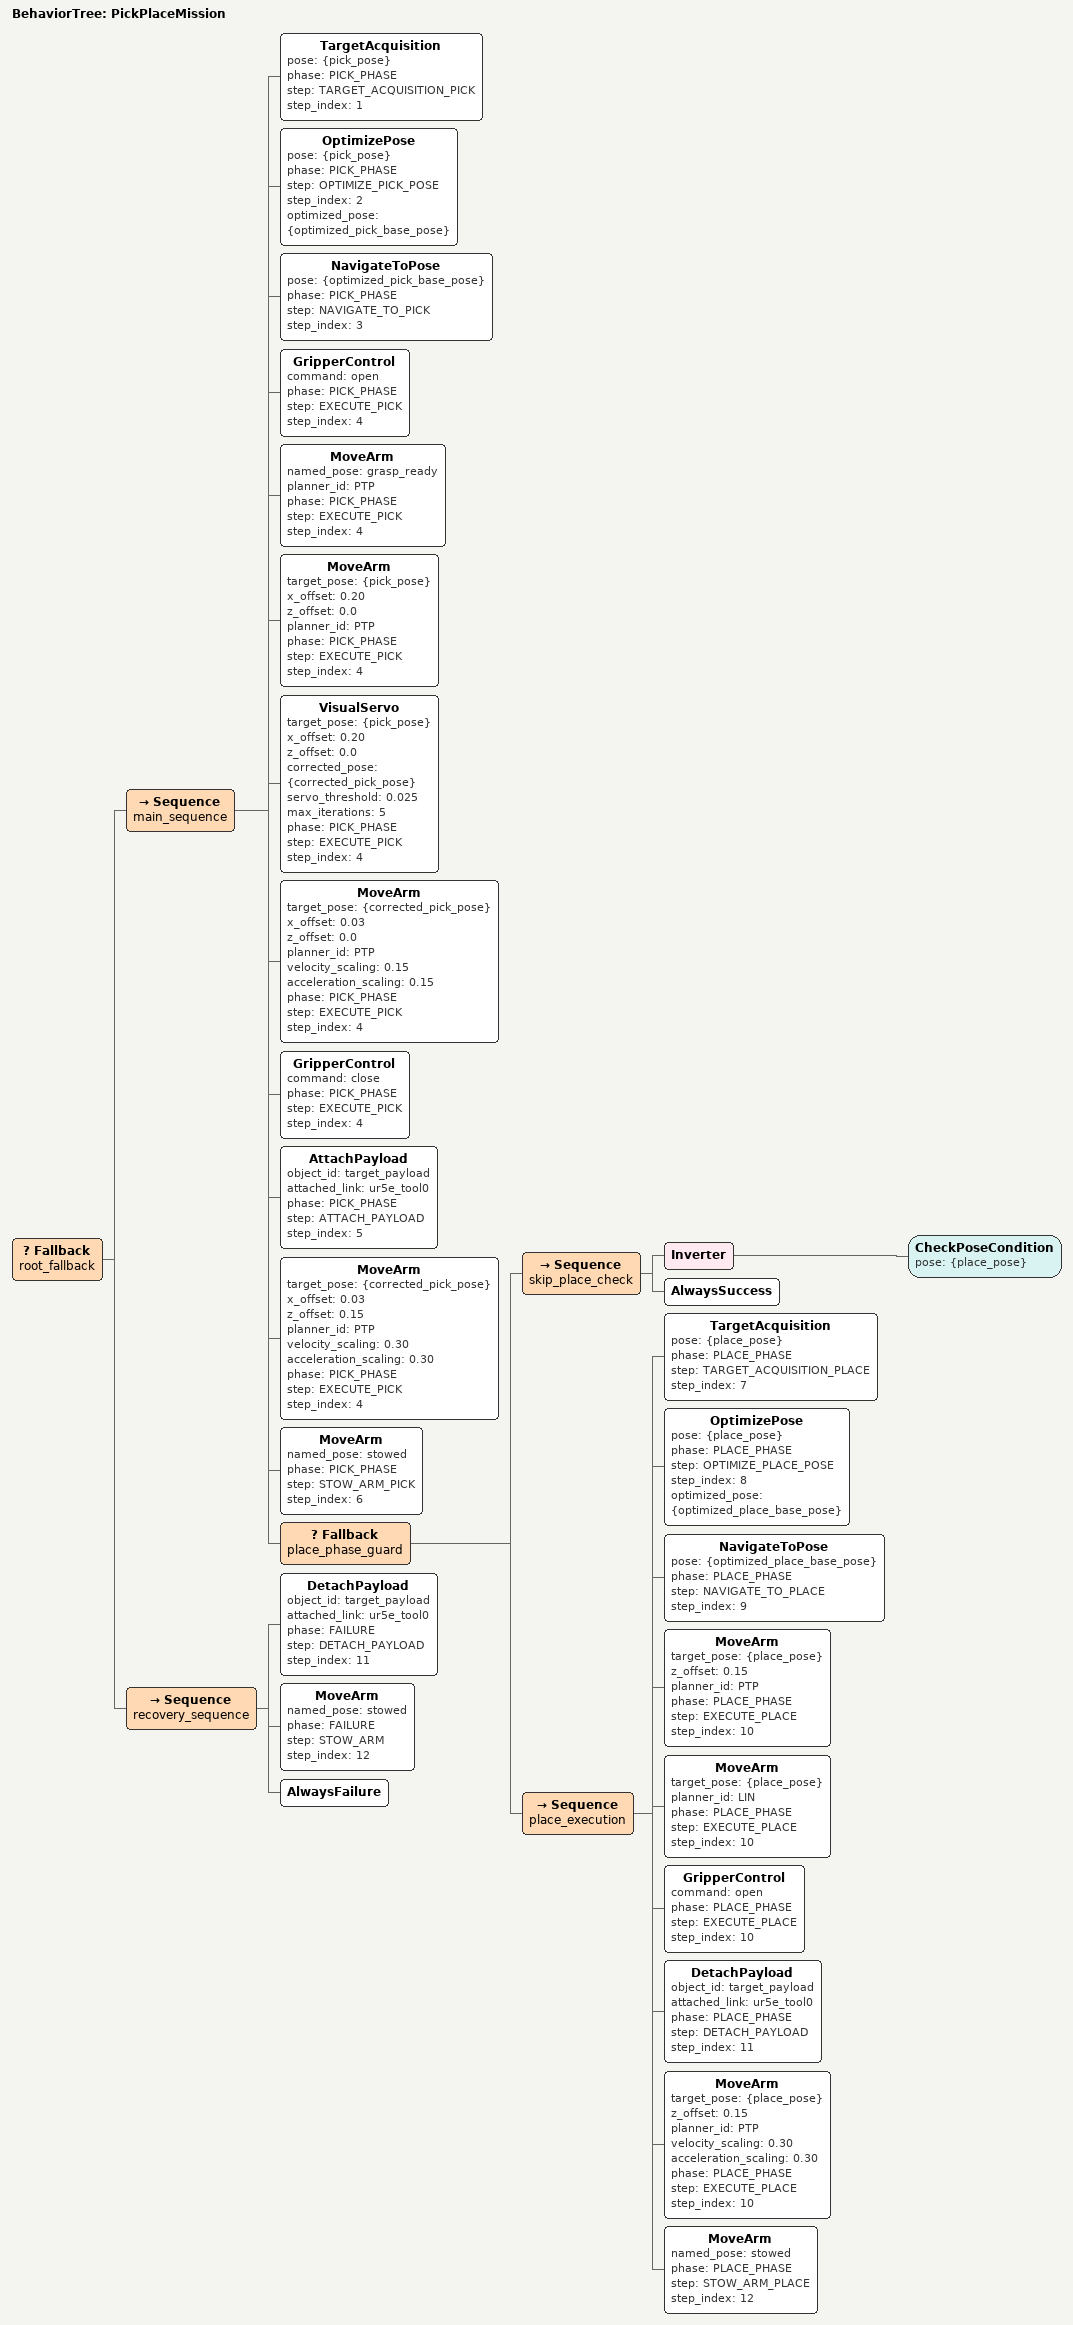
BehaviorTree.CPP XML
<root BTCPP_format="4">
  <BehaviorTree ID="PickPlaceMission">
    <Fallback name="root_fallback">
      <!-- Main Mission Sequence -->
      <Sequence name="main_sequence">

        <!-- Step 1: Target Acquisition Pick -->
        <TargetAcquisition pose="{pick_pose}"
                           phase="PICK_PHASE"
                           step="TARGET_ACQUISITION_PICK"
                           step_index="1" />

        <!-- Step 2: Optimize Pick Pose -->
        <OptimizePose pose="{pick_pose}"
                      phase="PICK_PHASE"
                      step="OPTIMIZE_PICK_POSE"
                      step_index="2"
                      optimized_pose="{optimized_pick_base_pose}" />

        <!-- Step 3: Navigate to Pick -->
        <NavigateToPose pose="{optimized_pick_base_pose}"
                        phase="PICK_PHASE"
                        step="NAVIGATE_TO_PICK"
                        step_index="3" />

        <!-- Step 4: Execute Pick (Open, Move, Close) -->
        <GripperControl command="open"
                        phase="PICK_PHASE"
                        step="EXECUTE_PICK"
                        step_index="4" />

        <MoveArm named_pose="grasp_ready"
                 planner_id="PTP"
                 phase="PICK_PHASE"
                 step="EXECUTE_PICK"
                 step_index="4" />

        <!-- Approach with 20cm standoff at cylinder center height -->
        <MoveArm target_pose="{pick_pose}"
                 x_offset="0.20"
                 z_offset="0.0"
                 planner_id="PTP"
                 phase="PICK_PHASE"
                 step="EXECUTE_PICK"
                 step_index="4" />

        <!-- Visual servo maintains 20cm standoff at center height, aligns with cylinder side contours -->
        <VisualServo target_pose="{pick_pose}"
                     x_offset="0.20"
                     z_offset="0.0"
                     corrected_pose="{corrected_pick_pose}"
                     servo_threshold="0.025"
                     max_iterations="5"
                     phase="PICK_PHASE"
                     step="EXECUTE_PICK"
                     step_index="4" />

        <!-- Advance to grasp - TCP 3cm before center so fingers wrap around object -->
        <MoveArm target_pose="{corrected_pick_pose}"
                 x_offset="0.03"
                 z_offset="0.0"
                 planner_id="PTP"
                 velocity_scaling="0.15"
                 acceleration_scaling="0.15"
                 phase="PICK_PHASE"
                 step="EXECUTE_PICK"
                 step_index="4" />

        <GripperControl command="close"
                        phase="PICK_PHASE"
                        step="EXECUTE_PICK"
                        step_index="4" />

        <!-- Step 5: Attach Payload IMMEDIATELY after closing gripper -->
        <AttachPayload object_id="target_payload"
                       attached_link="ur5e_tool0"
                       phase="PICK_PHASE"
                       step="ATTACH_PAYLOAD"
                       step_index="5" />

        <MoveArm target_pose="{corrected_pick_pose}"
                 x_offset="0.03"
                 z_offset="0.15"
                 planner_id="PTP"
                 velocity_scaling="0.30"
                 acceleration_scaling="0.30"
                 phase="PICK_PHASE"
                 step="EXECUTE_PICK"
                 step_index="4" />

        <!-- Step 6: Stow Arm Pick -->
        <MoveArm named_pose="stowed"
                 phase="PICK_PHASE"
                 step="STOW_ARM_PICK"
                 step_index="6" />

        <!-- Place Phase (Guarded for isolation) -->
        <Fallback name="place_phase_guard">
          <!-- If CheckPoseCondition fails (pose is empty), this sequence succeeds, completing the Fallback early with SUCCESS -->
          <Sequence name="skip_place_check">
            <Inverter>
              <CheckPoseCondition pose="{place_pose}" />
            </Inverter>
            <AlwaysSuccess />
          </Sequence>

          <!-- Main Place Execution (runs only if CheckPoseCondition was SUCCESS) -->
          <Sequence name="place_execution">
            <!-- Step 7: Target Acquisition Place -->
            <TargetAcquisition pose="{place_pose}"
                               phase="PLACE_PHASE"
                               step="TARGET_ACQUISITION_PLACE"
                               step_index="7" />

            <!-- Step 8: Optimize Place Pose -->
            <OptimizePose pose="{place_pose}"
                           phase="PLACE_PHASE"
                           step="OPTIMIZE_PLACE_POSE"
                           step_index="8"
                           optimized_pose="{optimized_place_base_pose}" />

            <!-- Step 9: Navigate to Place -->
            <NavigateToPose pose="{optimized_place_base_pose}"
                            phase="PLACE_PHASE"
                            step="NAVIGATE_TO_PLACE"
                            step_index="9" />

            <!-- Step 10: Execute Place (Move, Open) -->
            <!-- Approach vertically first - 15cm clears the container walls (22cm) with margin -->
            <MoveArm target_pose="{place_pose}"
                     z_offset="0.15"
                     planner_id="PTP"
                     phase="PLACE_PHASE"
                     step="EXECUTE_PLACE"
                     step_index="10" />

            <!-- Descend to place -->
            <MoveArm target_pose="{place_pose}"
                     planner_id="LIN"
                     phase="PLACE_PHASE"
                     step="EXECUTE_PLACE"
                     step_index="10" />

            <GripperControl command="open"
                            phase="PLACE_PHASE"
                            step="EXECUTE_PLACE"
                            step_index="10" />

            <!-- Step 11: Detach Payload -->
            <DetachPayload object_id="target_payload"
                           attached_link="ur5e_tool0"
                           phase="PLACE_PHASE"
                           step="DETACH_PAYLOAD"
                           step_index="11" />

            <MoveArm target_pose="{place_pose}"
                     z_offset="0.15"
                     planner_id="PTP"
                     velocity_scaling="0.30"
                     acceleration_scaling="0.30"
                     phase="PLACE_PHASE"
                     step="EXECUTE_PLACE"
                     step_index="10" />

            <!-- Step 12: Stow Arm Place -->
            <MoveArm named_pose="stowed"
                     phase="PLACE_PHASE"
                     step="STOW_ARM_PLACE"
                     step_index="12" />
          </Sequence>
        </Fallback>
      </Sequence>

      <!-- Recovery Sequence (executed if any step in main_sequence fails) -->
      <Sequence name="recovery_sequence">
        <!-- Detach payload if held -->
        <DetachPayload object_id="target_payload"
                       attached_link="ur5e_tool0"
                       phase="FAILURE"
                       step="DETACH_PAYLOAD"
                       step_index="11" />

        <!-- Stow arm to safe travel pose -->
        <MoveArm named_pose="stowed"
                 phase="FAILURE"
                 step="STOW_ARM"
                 step_index="12" />

        <!-- Return failure to abort the mission action server -->
        <AlwaysFailure />
      </Sequence>
    </Fallback>
  </BehaviorTree>
</root>
